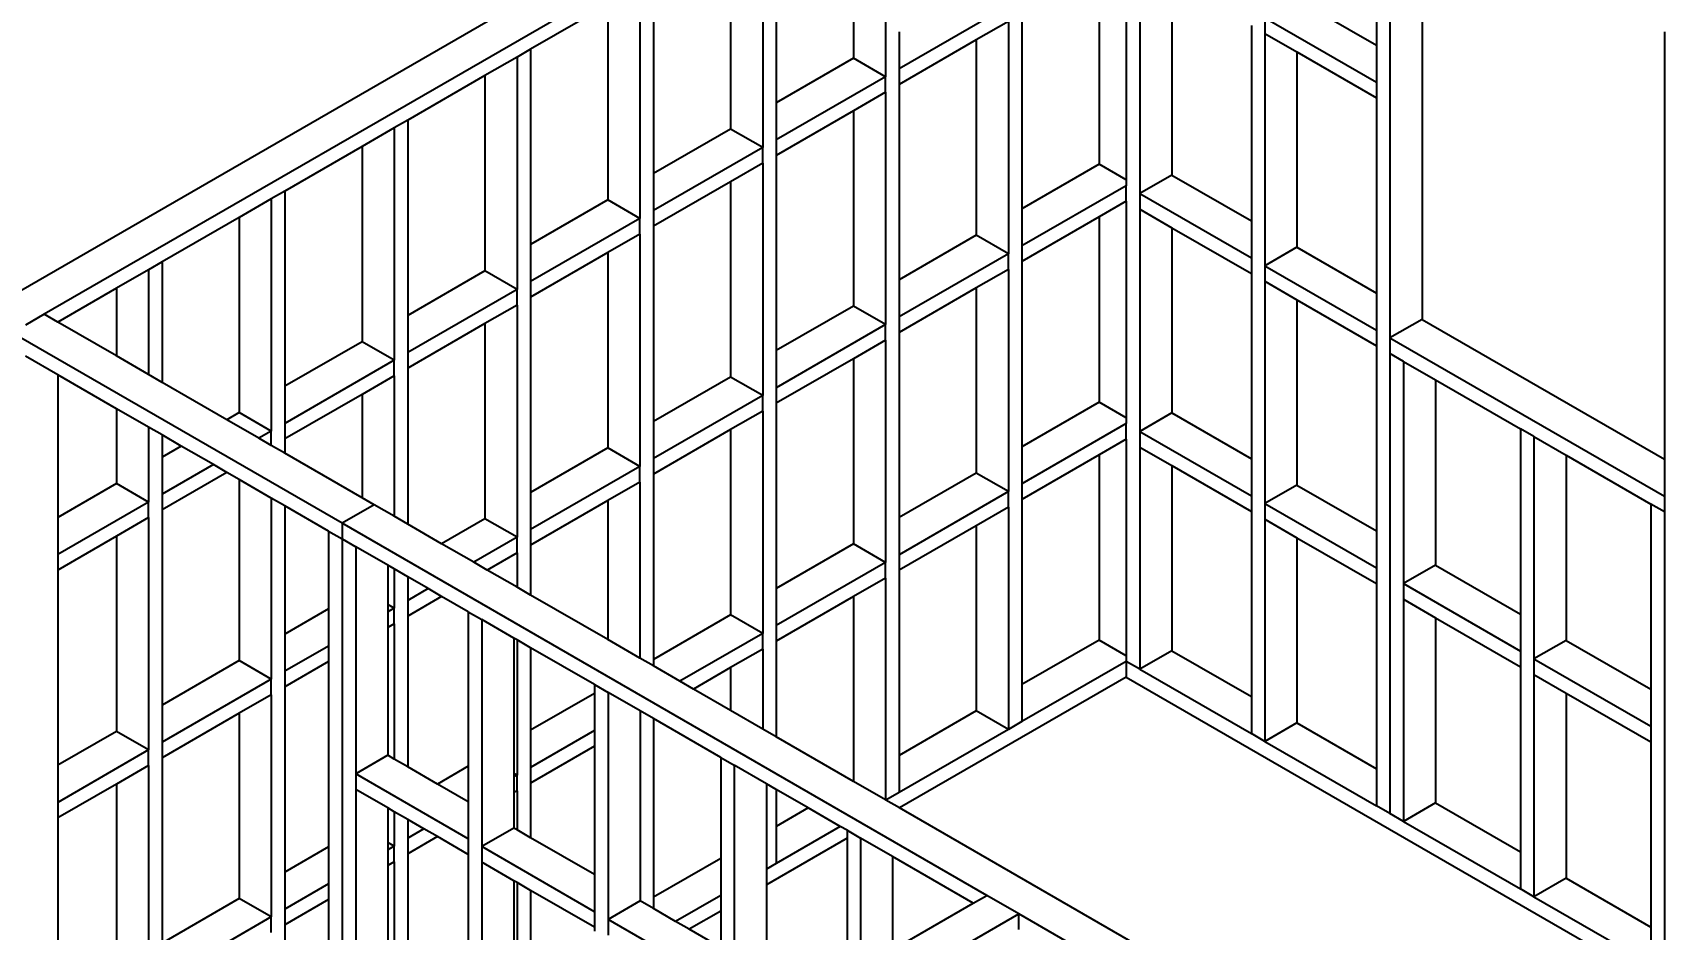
# Model space of a CAD drawing. Header units: millimetres. Extents: x 19458 to 19801, y 4351 to 4752.
# Drawn here: x 19605.784 to 19609.021, y 4523.95 to 4525.73 of the extents above; entities that cross this region are included whole.
import ezdxf

# ---------------------------------------------------------------- set-up
doc = ezdxf.new("R2010")
doc.units = ezdxf.units.MM
doc.layers.add('cotas', color=1, linetype='Continuous')
doc.layers.add('cotas @ 95.9969', color=1, linetype='Continuous')
doc.styles.add('century gothic', font='GOTHIC.TTF')
doc.dimstyles.new('ANOTATIVE 100 SMCONSTRUCCIONES', dxfattribs={"dimscale": 0, "dimtxt": 0.18, "dimasz": 0.15, "dimexe": 0.18, "dimexo": 0.09, "dimgap": 0.1, "dimtad": 1, "dimzin": 0, "dimdsep": 46, "dimtxsty": 'century gothic', "dimblk1": 'FLECHA1', "dimblk2": 'FLECHA1', "dimsah": 1, "dimcen": 0.18, "dimdle": 0.075, "dimclrd": 1, "dimclre": 1, "dimclrt": 2, "dimaunit": 1, "dimadec": 0, "dimazin": 0, "dimtfac": 0.75, "dimtix": 1, "dimtmove": 2, "dimatfit": 3, "dimfxl": 0.09, "dimtvp": 1.5, "dimtfill": 1, "dimtolj": 1, "dimtzin": 0, "dimarcsym": 0})

# ---------------------------------------------------------------- blocks, each defined once
blk = doc.blocks.new('FLECHA1')
at = {"color": 4}
blk.add_line((-0.24618, -0.24808), (0.24808, 0.25), dxfattribs=at)
at = {"color": 1}
blk.add_line((-1, 0), (0.49616, 0), dxfattribs=at)
blk = doc.blocks.new('*D1618')
at = {"layer": 'cotas', "color": 1, "lineweight": -2, "transparency": 16777216}
for p, q in [((19614.326, 4565.2444), (19614.326, 4579.6439)), ((19607.3439, 4550.8448), (19597.0466, 4550.8448)), ((19614.326, 4548.4298), (19614.326, 4550.8448)), ((19606.8941, 4548.4298), (19597.0466, 4548.4298)), ((19614.326, 4534.0303), (19614.326, 4519.6307))]:
    blk.add_line(p, q, dxfattribs=at)
at = {"layer": 'Defpoints', "color": 0, "transparency": 16777216}
for p in [(19614.326, 4550.8448), (19615.9836, 4550.8448), (19615.5339, 4548.4298)]:
    blk.add_point(p, dxfattribs=at)
at = {"layer": 'cotas', "color": 1, "lineweight": -2, "transparency": 16777216, "xscale": 14.39953921474513, "yscale": 14.39953921474513, "zscale": 14.39953921474513}
for p, rotation in [((19614.326, 4550.8448), 270), ((19614.326, 4548.4298), 90)]:
    blk.add_blockref('FLECHA1', p, dxfattribs=dict(at, rotation=rotation))
at = {"layer": 'cotas', "color": 2, "transparency": 16777216, "insert": (19595.7049, 4549.6373), "char_height": 17.27945, "attachment_point": 5, "rotation": 90, "style": 'century gothic', "bg_fill": 3, "box_fill_scale": 1.1, "bg_fill_color": 256, "bg_fill_true_color": 13158600, "bg_fill_transparency": 0}
blk.add_mtext('\\A1;2.42', dxfattribs=at)
blk = doc.blocks.new('ISO GENERAL')
at = {"color": 250}
for p, q in [((2.1128, 3.8721), (-0.0978, 2.5958)), ((2.1128, 3.7986), (-0.0342, 2.5591)), ((1.6352, 3.4919), (1.6352, 3.0308)), ((2.6091, 3.481), (2.6091, 3.0934)), ((1.5716, 3.4551), (1.5716, 3.0675)), ((2.636, 3.4345), (2.636, 2.5123)), ((2.6997, 3.3977), (2.6997, 2.5491)), ((1.3915, 3.3512), (1.3915, 2.8901)), ((1.4183, 3.3667), (1.4183, 2.9791)), ((1.3278, 3.3144), (1.3278, 2.9268)), ((2.1128, 3.2755), (2.1128, 2.8259)), ((2.059, 3.2445), (2.059, 2.8569)), ((2.1396, 3.26), (2.1396, 2.7989)), ((1.1477, 3.2104), (1.1477, 2.7494)), ((1.1746, 3.226), (1.1746, 2.8384)), ((2.2033, 3.2232), (2.2033, 2.8356)), ((1.0841, 3.1737), (0.9309, 3.0852)), ((1.0841, 3.1737), (1.0841, 2.7861)), ((2.4515, 3.1845), (2.6091, 3.0934)), ((1.8789, 3.1715), (1.6621, 3.0463)), ((1.8789, 3.1405), (1.8153, 3.1038)), ((1.8789, 3.1405), (1.8789, 2.6794)), ((1.9058, 3.156), (1.9058, 2.7684)), ((2.3878, 3.1477), (2.3878, 3.1167)), ((2.3878, 3.1477), (2.6091, 3.0199)), ((1.6621, 3.1198), (1.6621, 3.0463)), ((2.361, 3.1322), (2.361, 2.7446)), ((2.3878, 3.1167), (2.4515, 3.0799)), ((2.3878, 3.1167), (2.3878, 2.6556)), ((3.1805, 3.1201), (3.1805, 2.2715)), ((0.9309, 3.0852), (0.904, 3.0697)), ((0.9309, 3.0852), (0.9309, 2.6976)), ((1.8153, 3.1038), (1.6621, 3.0153)), ((1.8153, 3.1038), (1.8153, 2.7162)), ((2.4515, 3.0799), (2.4515, 2.6924)), ((2.4515, 3.0799), (2.6091, 2.9889)), ((2.6091, 3.0934), (2.6091, 3.0199)), ((0.904, 3.0697), (0.8404, 3.033)), ((0.904, 3.0697), (0.904, 2.6086)), ((1.5716, 3.0675), (1.4183, 2.9791)), ((1.6352, 3.0308), (1.5716, 3.0675)), ((1.6621, 3.0463), (1.6621, 3.0153)), ((0.8404, 3.033), (0.6871, 2.9445)), ((0.8404, 3.033), (0.8404, 2.6454)), ((1.6352, 3.0308), (1.4183, 2.9056)), ((1.6352, 2.9998), (1.6352, 3.0308)), ((1.6621, 3.0153), (1.6621, 2.6277)), ((2.6091, 3.0199), (2.6091, 2.9889)), ((1.4183, 2.9791), (1.4183, 2.9056)), ((1.6352, 2.9998), (1.5716, 2.963)), ((1.6352, 2.9998), (1.6352, 2.5387)), ((2.6091, 2.9889), (2.6091, 2.6013)), ((1.5716, 2.963), (1.4183, 2.8746)), ((1.5716, 2.963), (1.5716, 2.5754)), ((0.6603, 2.929), (0.5966, 2.8923)), ((0.6871, 2.9445), (0.6603, 2.929)), ((0.6603, 2.929), (0.6603, 2.4679)), ((0.6871, 2.9445), (0.6871, 2.5569)), ((1.3278, 2.9268), (1.1746, 2.8384)), ((1.3915, 2.8901), (1.3278, 2.9268)), ((0.5966, 2.8923), (0.4434, 2.8038)), ((0.5966, 2.8923), (0.5966, 2.5047)), ((1.3915, 2.8901), (1.1746, 2.7649)), ((1.3915, 2.8591), (1.3915, 2.8901)), ((1.4183, 2.9056), (1.4183, 2.8746)), ((1.3915, 2.8591), (1.3278, 2.8223)), ((1.3915, 2.8591), (1.3915, 2.398)), ((1.4183, 2.8746), (1.4183, 2.487)), ((2.059, 2.8569), (1.9058, 2.7684)), ((2.1128, 2.8259), (2.059, 2.8569)), ((1.1746, 2.8384), (1.1746, 2.7649)), ((1.3278, 2.8223), (1.1746, 2.7339)), ((1.3278, 2.8223), (1.3278, 2.4347)), ((2.1128, 2.8259), (2.1128, 2.8144)), ((2.2033, 2.8356), (2.1396, 2.7989)), ((2.2033, 2.8356), (2.361, 2.7446)), ((0.4165, 2.7883), (0.3529, 2.7515)), ((0.4434, 2.8038), (0.4165, 2.7883)), ((0.4165, 2.7883), (0.4165, 2.3272)), ((0.4434, 2.8038), (0.4434, 2.4162)), ((1.0841, 2.7861), (0.9309, 2.6976)), ((1.1477, 2.7494), (1.0841, 2.7861)), ((2.1128, 2.8144), (1.9058, 2.6949)), ((2.1128, 2.7834), (2.1128, 2.8144)), ((2.1396, 2.7989), (2.1396, 2.7679)), ((2.1396, 2.7989), (2.361, 2.6711)), ((1.1746, 2.7649), (1.1746, 2.7339)), ((1.9058, 2.7684), (1.9058, 2.6949)), ((2.059, 2.7524), (1.9058, 2.6639)), ((2.1128, 2.7834), (2.059, 2.7524)), ((2.059, 2.7524), (2.059, 2.3847)), ((2.1128, 2.7834), (2.1128, 2.3537)), ((2.1396, 2.7679), (2.2033, 2.7311)), ((2.1396, 2.7679), (2.1396, 2.3267)), ((0.3529, 2.7515), (0.1997, 2.6631)), ((0.3529, 2.7515), (0.3529, 2.364)), ((1.1477, 2.7494), (0.9309, 2.6242)), ((1.1477, 2.7183), (1.1477, 2.7494)), ((1.1746, 2.7339), (1.1746, 2.3463)), ((2.2033, 2.7311), (2.2033, 2.3635)), ((2.2033, 2.7311), (2.361, 2.6401)), ((2.361, 2.7446), (2.361, 2.6711)), ((0.9309, 2.6976), (0.9309, 2.6242)), ((1.1477, 2.7183), (1.0841, 2.6816)), ((1.1477, 2.7183), (1.1477, 2.2573)), ((1.8153, 2.7162), (1.6621, 2.6277)), ((1.8789, 2.6794), (1.8153, 2.7162)), ((1.9058, 2.6949), (1.9058, 2.6639)), ((2.4515, 2.6924), (2.3878, 2.6556)), ((2.4515, 2.6924), (2.6091, 2.6013)), ((0.1997, 2.6631), (0.1728, 2.6476)), ((0.1997, 2.6631), (0.1997, 2.4241)), ((1.0841, 2.6816), (0.9309, 2.5931)), ((1.0841, 2.6816), (1.0841, 2.294)), ((1.8789, 2.6794), (1.6621, 2.5542)), ((1.8789, 2.6484), (1.8789, 2.6794)), ((1.9058, 2.6639), (1.9058, 2.2962)), ((2.361, 2.6711), (2.361, 2.6401)), ((2.3878, 2.6556), (2.3878, 2.6246)), ((2.3878, 2.6556), (2.6091, 2.5278)), ((0.1728, 2.6476), (0.1092, 2.6108)), ((0.1728, 2.6476), (0.1728, 2.4396)), ((0.8404, 2.6454), (0.6871, 2.5569)), ((0.904, 2.6086), (0.8404, 2.6454)), ((0.9309, 2.6242), (0.9309, 2.5931)), ((1.6621, 2.6277), (1.6621, 2.5542)), ((1.8789, 2.6484), (1.8153, 2.6116)), ((1.8789, 2.6484), (1.8789, 2.2072)), ((2.361, 2.6401), (2.361, 2.2724)), ((2.3878, 2.6246), (2.4515, 2.5878)), ((2.3878, 2.6246), (2.3878, 2.1834)), ((0.1092, 2.6108), (-0.0073, 2.5436)), ((0.1092, 2.6108), (0.1092, 2.4764)), ((0.904, 2.6086), (0.6871, 2.4834)), ((0.904, 2.5776), (0.904, 2.6086)), ((0.9309, 2.5931), (0.9309, 2.2055)), ((1.8153, 2.6116), (1.6621, 2.5232)), ((1.8153, 2.6116), (1.8153, 2.244)), ((2.6091, 2.6013), (2.6091, 2.5278)), ((-0.0342, 2.5591), (-0.0709, 2.5379)), ((-0.0073, 2.5436), (-0.0342, 2.5591)), ((0.904, 2.5776), (0.8404, 2.5409)), ((0.904, 2.5776), (0.904, 2.1165)), ((1.5716, 2.5754), (1.4183, 2.487)), ((1.6352, 2.5387), (1.5716, 2.5754)), ((2.4515, 2.5878), (2.4515, 2.2202)), ((2.4515, 2.5878), (2.6091, 2.4968)), ((0.1092, 2.4764), (-0.0073, 2.5436)), ((0.6871, 2.5569), (0.6871, 2.4834)), ((0.8404, 2.5409), (0.6871, 2.4524)), ((0.8404, 2.5409), (0.8404, 2.1533)), ((1.6352, 2.5387), (1.4183, 2.4135)), ((1.6352, 2.5077), (1.6352, 2.5387)), ((1.6621, 2.5542), (1.6621, 2.5232)), ((2.6091, 2.5278), (2.6091, 2.4968)), ((2.6997, 2.5491), (2.636, 2.5123)), ((2.6997, 2.5491), (3.1805, 2.2715)), ((0.557, 2.1443), (-0.0978, 2.5224)), ((0.5966, 2.5047), (0.4434, 2.4162)), ((0.6603, 2.4679), (0.5966, 2.5047)), ((1.6352, 2.5077), (1.5716, 2.4709)), ((1.6352, 2.5077), (1.6352, 2.0665)), ((1.6621, 2.5232), (1.6621, 2.1555)), ((2.6091, 2.4968), (2.6091, 2.1291)), ((2.636, 2.5123), (3.1805, 2.198)), ((2.636, 2.5123), (2.636, 2.4813)), ((-0.0073, 2.4391), (-0.0709, 2.4758)), ((0.1728, 2.4396), (0.1092, 2.4764)), ((0.6603, 2.4679), (0.4434, 2.3427)), ((0.6603, 2.4369), (0.6603, 2.4679)), ((0.6871, 2.4834), (0.6871, 2.4524)), ((1.4183, 2.487), (1.4183, 2.4135)), ((1.5716, 2.4709), (1.4183, 2.3825)), ((1.5716, 2.4709), (1.5716, 2.1033)), ((2.6629, 2.4658), (2.636, 2.4813)), ((2.636, 2.4813), (2.636, 1.568)), ((2.6629, 2.4658), (2.6629, 2.0246)), ((2.6629, 2.4658), (2.7265, 2.429)), ((-0.0073, 2.4391), (-0.0073, 2.156)), ((0.1092, 2.3718), (-0.0073, 2.4391)), ((0.1997, 2.4241), (0.1728, 2.4396)), ((0.6603, 2.4369), (0.5966, 2.4002)), ((0.6603, 2.4369), (0.6603, 2.1582)), ((0.6871, 2.4524), (0.6871, 2.1427)), ((1.3278, 2.4347), (1.1746, 2.3463)), ((1.3915, 2.398), (1.3278, 2.4347)), ((2.7265, 2.429), (2.7265, 2.0614)), ((2.7265, 2.429), (2.8948, 2.3319)), ((0.3284, 2.3498), (0.1997, 2.4241)), ((0.4434, 2.4162), (0.4434, 2.3427)), ((0.5966, 2.4002), (0.4434, 2.3117)), ((0.5966, 2.4002), (0.5966, 2.1949)), ((1.3915, 2.398), (1.1746, 2.2728)), ((1.3915, 2.367), (1.3915, 2.398)), ((1.4183, 2.4135), (1.4183, 2.3825)), ((0.1092, 2.3718), (0.1092, 2.2232)), ((0.1728, 2.3351), (0.1092, 2.3718)), ((0.3529, 2.364), (0.3284, 2.3498)), ((0.4165, 2.3272), (0.3529, 2.364)), ((1.3915, 2.367), (1.3278, 2.3302)), ((1.3915, 2.367), (1.3915, 1.9258)), ((1.4183, 2.3825), (1.4183, 2.0148)), ((2.059, 2.3847), (1.9058, 2.2962)), ((2.1128, 2.3537), (2.059, 2.3847)), ((2.2033, 2.3635), (2.1396, 2.3267)), ((2.2033, 2.3635), (2.361, 2.2724)), ((0.1728, 2.3351), (0.1728, 2.1865)), ((0.1997, 2.3196), (0.1728, 2.3351)), ((0.392, 2.3131), (0.3284, 2.3498)), ((0.4434, 2.3427), (0.4434, 2.3117)), ((1.1746, 2.3463), (1.1746, 2.2728)), ((2.1128, 2.3422), (1.9058, 2.2228)), ((2.1128, 2.3537), (2.1128, 2.3422)), ((2.1128, 2.3112), (2.1128, 2.3422)), ((2.9217, 2.3164), (2.8948, 2.3319)), ((2.8948, 2.3319), (2.8948, 1.9642)), ((0.2379, 2.2975), (0.1997, 2.3196)), ((0.1997, 2.3196), (0.1997, 2.2755)), ((0.4165, 2.3272), (0.392, 2.3131)), ((0.4165, 2.2989), (0.392, 2.3131)), ((0.4165, 2.2989), (0.4165, 2.3272)), ((0.4434, 2.2834), (0.4165, 2.2989)), ((0.4434, 2.3117), (0.4434, 2.2834)), ((1.3278, 2.3302), (1.1746, 2.2417)), ((1.3278, 2.3302), (1.3278, 1.9625)), ((2.1128, 2.3112), (2.059, 2.2802)), ((2.1128, 2.3112), (2.1128, 1.8815)), ((2.1396, 2.3267), (2.1396, 2.2957)), ((2.1396, 2.3267), (2.361, 2.1989)), ((2.9217, 2.3164), (2.9217, 1.8752)), ((2.9217, 2.3164), (2.9853, 2.2796)), ((0.2379, 2.2975), (0.1997, 2.2755)), ((0.1997, 2.2755), (0.1997, 2.202)), ((0.3015, 2.2608), (0.2379, 2.2975)), ((0.5966, 2.1949), (0.4434, 2.2834)), ((1.0841, 2.294), (0.9309, 2.2055)), ((1.1477, 2.2573), (1.0841, 2.294)), ((1.1746, 2.2728), (1.1746, 2.2417)), ((1.9058, 2.2962), (1.9058, 2.2228)), ((2.059, 2.2802), (1.9058, 2.1917)), ((2.059, 2.2802), (2.059, 1.9125)), ((2.1396, 2.2957), (2.1396, 1.8545)), ((2.1396, 2.2957), (2.2033, 2.259)), ((2.361, 2.2724), (2.361, 2.1989)), ((2.9853, 2.2796), (2.9853, 1.9119)), ((2.9853, 2.2796), (3.1536, 2.1825)), ((3.1805, 2.2715), (3.1805, 2.198)), ((0.3015, 2.2608), (0.1997, 2.202)), ((0.3284, 2.2453), (0.1997, 2.171)), ((0.3284, 2.2453), (0.3015, 2.2608)), ((0.3529, 2.2311), (0.3284, 2.2453)), ((1.1477, 2.2573), (0.9309, 2.1321)), ((1.1477, 2.2262), (1.1477, 2.2573)), ((1.1746, 2.2417), (1.1746, 1.8741)), ((1.8153, 2.244), (1.6621, 2.1555)), ((1.8789, 2.2072), (1.8153, 2.244)), ((2.2033, 2.259), (2.2033, 1.8913)), ((2.2033, 2.259), (2.361, 2.1679)), ((0.1092, 2.2232), (-0.0073, 2.156)), ((0.1728, 2.1865), (0.1092, 2.2232)), ((0.1997, 2.202), (0.1997, 2.171)), ((0.3529, 2.2311), (0.3529, 1.8718)), ((0.4165, 2.1944), (0.3529, 2.2311)), ((0.9309, 2.2055), (0.9309, 2.1321)), ((1.1477, 2.2262), (1.0841, 2.1895)), ((1.1477, 2.2262), (1.1477, 1.8767)), ((1.8789, 2.2072), (1.6621, 2.082)), ((1.8789, 2.1762), (1.8789, 2.2072)), ((1.9058, 2.2228), (1.9058, 2.1917)), ((2.4515, 2.2202), (2.3878, 2.1834)), ((2.4515, 2.2202), (2.6091, 2.1291)), ((0.1728, 2.1865), (-0.0073, 2.0825)), ((0.1728, 2.1555), (0.1728, 2.1865)), ((0.1997, 2.171), (0.1997, 1.7834)), ((0.4434, 2.1789), (0.4165, 2.1944)), ((0.4165, 2.1944), (0.4165, 1.8351)), ((0.5301, 2.1288), (0.4434, 2.1789)), ((0.4434, 2.1789), (0.4434, 1.9241)), ((0.6206, 2.1811), (0.557, 2.1443)), ((0.6206, 2.1811), (0.5966, 2.1949)), ((0.6603, 2.1582), (0.6206, 2.1811)), ((1.0841, 2.1895), (0.9309, 2.101)), ((1.0841, 2.1895), (1.0841, 1.9135)), ((1.8789, 2.1762), (1.8153, 2.1395)), ((1.8789, 2.1762), (1.8789, 1.7351)), ((1.9058, 2.1917), (1.9058, 1.8241)), ((2.361, 2.1989), (2.361, 2.1679)), ((2.3878, 2.1834), (2.3878, 2.1524)), ((2.3878, 2.1834), (2.6091, 2.0557)), ((3.1805, 2.1669), (3.1536, 2.1825)), ((3.1536, 2.1825), (3.1536, 1.8148)), ((3.1805, 2.198), (3.1805, 2.1669)), ((-0.0073, 2.156), (-0.0073, 2.0825)), ((0.1728, 2.1555), (0.1092, 2.1187)), ((0.1728, 2.1555), (0.1728, 1.6944)), ((0.557, 2.1443), (0.557, 2.1133)), ((1.8361, 1.4058), (0.557, 2.1443)), ((0.6871, 2.1427), (0.6603, 2.1582)), ((0.7545, 2.1037), (0.6871, 2.1427)), ((0.8404, 2.1533), (0.7545, 2.1037)), ((0.904, 2.1165), (0.8404, 2.1533)), ((1.6621, 2.1555), (1.6621, 2.082)), ((1.8153, 2.1395), (1.6621, 2.051)), ((1.8153, 2.1395), (1.8153, 1.7718)), ((2.361, 2.1679), (2.361, 1.8003)), ((2.3878, 2.1524), (2.3878, 1.7113)), ((2.3878, 2.1524), (2.4515, 2.1157)), ((3.1805, 2.1669), (3.1805, 1.3042)), ((0.1092, 2.1187), (-0.0073, 2.0515)), ((0.1092, 2.1187), (0.1092, 1.7311)), ((0.5301, 2.1288), (0.557, 2.1133)), ((0.5301, 2.1288), (0.5301, 1.9742)), ((0.557, 2.1133), (0.5839, 2.0978)), ((0.557, 2.1133), (0.557, 0.6673)), ((0.904, 2.1165), (0.8182, 2.067)), ((0.904, 2.0855), (0.904, 2.1165)), ((0.9309, 2.1321), (0.9309, 2.101)), ((2.4515, 2.1157), (2.4515, 1.748)), ((2.4515, 2.1157), (2.6091, 2.0246)), ((2.6091, 2.1291), (2.6091, 2.0557)), ((-0.0073, 2.0825), (-0.0073, 2.0515)), ((0.5839, 2.0978), (0.5839, 1.6471)), ((0.6475, 2.061), (0.5839, 2.0978)), ((0.8182, 2.067), (0.7545, 2.1037)), ((0.904, 2.0855), (0.8451, 2.0515)), ((0.904, 2.0855), (0.904, 2.0175)), ((0.9309, 2.101), (0.9309, 2.0019)), ((1.5716, 2.1033), (1.4183, 2.0148)), ((1.6352, 2.0665), (1.5716, 2.1033)), ((1.6621, 2.082), (1.6621, 2.051)), ((-0.0073, 2.0515), (-0.0073, 1.6639)), ((0.6475, 2.061), (0.6475, 1.9832)), ((0.6603, 2.0537), (0.6475, 2.061)), ((0.6603, 2.0537), (0.6603, 1.9758)), ((0.6871, 2.0382), (0.6603, 2.0537)), ((0.8451, 2.0515), (0.8182, 2.067)), ((0.904, 2.0175), (0.8451, 2.0515)), ((1.6352, 2.0665), (1.4183, 1.9413)), ((1.6352, 2.0355), (1.6352, 2.0665)), ((1.6621, 2.051), (1.6621, 1.6833)), ((2.6091, 2.0557), (2.6091, 2.0246)), ((2.7265, 2.0614), (2.6629, 2.0246)), ((2.7265, 2.0614), (2.8948, 1.9642)), ((0.6871, 2.0382), (0.6871, 1.9913)), ((0.7277, 2.0147), (0.6871, 2.0382)), ((0.7277, 2.0147), (0.6871, 1.9913)), ((0.7545, 1.9992), (0.7277, 2.0147)), ((0.9309, 2.0019), (0.904, 2.0175)), ((1.4183, 2.0148), (1.4183, 1.9413)), ((1.6352, 2.0355), (1.5716, 1.9987)), ((1.6352, 2.0355), (1.6352, 1.5953)), ((2.6091, 2.0246), (2.6091, 1.657)), ((2.6629, 2.0246), (2.8948, 1.8907)), ((2.6629, 2.0246), (2.6629, 1.9936)), ((0.6603, 1.9758), (0.6475, 1.9832)), ((0.6475, 1.9832), (0.6475, 1.9684)), ((0.6603, 1.9758), (0.6475, 1.9684)), ((0.6603, 1.9448), (0.6603, 1.9758)), ((0.7545, 1.9992), (0.6871, 1.9603)), ((0.6871, 1.9913), (0.6871, 1.9603)), ((0.8074, 1.9687), (0.7545, 1.9992)), ((1.0841, 1.9135), (0.9309, 2.0019)), ((1.5716, 1.9987), (1.4183, 1.9103)), ((1.5716, 1.9987), (1.5716, 1.632)), ((2.6629, 1.9936), (2.7265, 1.9569)), ((2.6629, 1.9936), (2.6629, 1.5524)), ((0.5301, 1.9742), (0.4434, 1.9241)), ((0.5301, 1.9742), (0.5301, 1.9007)), ((0.6475, 1.9684), (0.6475, 1.9374)), ((0.6603, 1.9448), (0.6475, 1.9374)), ((0.6603, 1.9448), (0.6603, 1.6764)), ((0.6871, 1.9603), (0.6871, 1.6609)), ((0.8074, 1.9687), (0.8343, 1.9532)), ((0.8074, 1.9687), (0.8074, 1.6621)), ((0.8343, 1.9532), (0.8343, 1.5025)), ((0.898, 1.9164), (0.8343, 1.9532)), ((1.3278, 1.9625), (1.1746, 1.8741)), ((1.3915, 1.9258), (1.3278, 1.9625)), ((2.7265, 1.9569), (2.7265, 1.5892)), ((2.7265, 1.9569), (2.8948, 1.8597)), ((2.8948, 1.9642), (2.8948, 1.8907)), ((0.4434, 1.9241), (0.4434, 1.8506)), ((0.6475, 1.9374), (0.6475, 1.6838)), ((0.898, 1.9164), (0.898, 1.6479)), ((0.904, 1.9129), (0.898, 1.9164)), ((0.904, 1.9129), (0.904, 1.6444)), ((0.9309, 1.8974), (0.904, 1.9129)), ((1.1477, 1.8767), (1.0841, 1.9135)), ((1.3915, 1.9258), (1.2271, 1.8309)), ((1.3915, 1.8948), (1.3915, 1.9258)), ((1.4183, 1.9413), (1.4183, 1.9103)), ((1.4183, 1.9103), (1.4183, 1.7205)), ((2.059, 1.9125), (1.9058, 1.8241)), ((2.1128, 1.8815), (2.059, 1.9125)), ((2.9853, 1.9119), (2.9217, 1.8752)), ((2.9853, 1.9119), (3.1536, 1.8148)), ((0.5301, 1.9007), (0.4434, 1.8506)), ((0.5301, 1.9007), (0.5301, 1.8697)), ((0.9309, 1.8974), (0.9309, 1.7334)), ((1.0579, 1.8241), (0.9309, 1.8974)), ((1.3915, 1.8948), (1.3278, 1.858)), ((1.3915, 1.8948), (1.3915, 1.736)), ((2.1128, 1.8815), (2.1128, 1.8701)), ((2.2033, 1.8913), (2.1396, 1.8545)), ((2.2033, 1.8913), (2.361, 1.8003)), ((2.8948, 1.8907), (2.8948, 1.8597)), ((0.3529, 1.8718), (0.1997, 1.7834)), ((0.4165, 1.8351), (0.3529, 1.8718)), ((0.5301, 1.8697), (0.4434, 1.8196)), ((0.4434, 1.8506), (0.4434, 1.8196)), ((0.5301, 1.8697), (0.5301, 1.502)), ((1.1746, 1.8612), (1.1477, 1.8767)), ((1.1746, 1.8741), (1.1746, 1.8612)), ((1.2271, 1.8309), (1.1746, 1.8612)), ((1.3278, 1.858), (1.254, 1.8154)), ((1.3278, 1.858), (1.3278, 1.7728)), ((2.1128, 1.8701), (1.9058, 1.7506)), ((2.1128, 1.8701), (2.1128, 1.839)), ((2.1396, 1.8545), (2.1128, 1.8701)), ((2.1396, 1.8545), (2.361, 1.7268)), ((2.8948, 1.8597), (2.8948, 1.492)), ((2.9217, 1.8752), (3.1536, 1.7413)), ((2.9217, 1.8752), (2.9217, 1.8442)), ((0.4165, 1.8351), (0.1997, 1.7099)), ((0.4165, 1.8041), (0.4165, 1.8351)), ((0.4434, 1.8196), (0.4434, 1.4519)), ((1.0579, 1.8241), (1.0848, 1.8086)), ((1.0579, 1.8241), (1.0579, 1.8067)), ((1.254, 1.8154), (1.2271, 1.8309)), ((1.3278, 1.7728), (1.254, 1.8154)), ((2.1128, 1.839), (1.6629, 1.5793)), ((1.9058, 1.8241), (1.9058, 1.7506)), ((2.1128, 1.839), (3.1098, 1.2634)), ((2.9217, 1.8442), (2.9217, 1.403)), ((2.9217, 1.8442), (2.9853, 1.8074)), ((3.1536, 1.8148), (3.1536, 1.7413)), ((0.1997, 1.7834), (0.1997, 1.7099)), ((0.4165, 1.8041), (0.3529, 1.7673)), ((0.4165, 1.8041), (0.4165, 1.3629)), ((1.0579, 1.8067), (0.9309, 1.7334)), ((1.0579, 1.8067), (1.0579, 1.7332)), ((1.0848, 1.8086), (1.0848, 1.3579)), ((1.1484, 1.7718), (1.0848, 1.8086)), ((2.361, 1.8003), (2.361, 1.7268)), ((2.9853, 1.8074), (2.9853, 1.4398)), ((2.9853, 1.8074), (3.1536, 1.7103)), ((0.3529, 1.7673), (0.1997, 1.6789)), ((0.3529, 1.7673), (0.3529, 1.3997)), ((1.1484, 1.7718), (1.1484, 1.3946)), ((1.1746, 1.7567), (1.1484, 1.7718)), ((1.1746, 1.7567), (1.1746, 1.4019)), ((1.3084, 1.6795), (1.1746, 1.7567)), ((1.3915, 1.736), (1.3278, 1.7728)), ((1.8153, 1.7718), (1.6621, 1.6833)), ((1.8789, 1.7351), (1.8153, 1.7718)), ((1.9058, 1.7506), (1.8789, 1.7351)), ((0.1092, 1.7311), (-0.0073, 1.6639)), ((0.1728, 1.6944), (0.1092, 1.7311)), ((0.9309, 1.7334), (0.9309, 1.6599)), ((1.0579, 1.7332), (0.9309, 1.6599)), ((1.0579, 1.7332), (1.0579, 1.7022)), ((1.4183, 1.7205), (1.3915, 1.736)), ((1.5716, 1.632), (1.4183, 1.7205)), ((1.8789, 1.7351), (1.6621, 1.6099)), ((2.3878, 1.7113), (2.361, 1.7268)), ((2.4515, 1.748), (2.3878, 1.7113)), ((2.4515, 1.748), (2.6091, 1.657)), ((3.1536, 1.7413), (3.1536, 1.7103)), ((0.1728, 1.6944), (-0.0073, 1.5904)), ((0.1728, 1.6634), (0.1728, 1.6944)), ((0.1997, 1.7099), (0.1997, 1.6789)), ((0.6475, 1.6838), (0.5839, 1.6471)), ((0.6603, 1.6764), (0.6475, 1.6838)), ((1.0579, 1.7022), (0.9309, 1.6288)), ((1.0579, 1.7022), (1.0579, 1.4469)), ((2.3878, 1.7113), (2.6091, 1.5835)), ((3.1536, 1.7103), (3.1536, 1.3426)), ((-0.0073, 1.6639), (-0.0073, 1.5904)), ((0.1728, 1.6634), (0.1092, 1.6266)), ((0.1728, 1.6634), (0.1728, 1.2222)), ((0.1997, 1.6789), (0.1997, 1.3112)), ((0.6871, 1.6609), (0.6603, 1.6764)), ((0.7463, 1.6268), (0.6871, 1.6609)), ((0.8074, 1.6621), (0.7463, 1.6268)), ((0.8074, 1.6621), (0.8074, 1.5915)), ((0.9309, 1.6599), (0.9309, 1.6288)), ((1.3084, 1.6795), (1.3352, 1.664)), ((1.3084, 1.6795), (1.3084, 1.4791)), ((1.3352, 1.664), (1.3352, 1.2133)), ((1.3989, 1.6272), (1.3352, 1.664)), ((1.6621, 1.6833), (1.6621, 1.6099)), ((2.6091, 1.657), (2.6091, 1.5835)), ((0.1092, 1.6266), (-0.0073, 1.5594)), ((0.1092, 1.6266), (0.1092, 1.2589)), ((0.8074, 1.518), (0.5839, 1.6471)), ((0.5839, 1.6471), (0.5839, 1.616)), ((0.8074, 1.5915), (0.7463, 1.6268)), ((0.904, 1.6444), (0.898, 1.6479)), ((0.898, 1.6479), (0.898, 1.6409)), ((0.904, 1.6444), (0.898, 1.6409)), ((0.898, 1.6409), (0.898, 1.6098)), ((0.904, 1.6133), (0.904, 1.6444)), ((0.9309, 1.6288), (0.9309, 1.5202)), ((1.3989, 1.6272), (1.3989, 1.4579)), ((1.4183, 1.616), (1.3989, 1.6272)), ((1.6352, 1.5953), (1.5716, 1.632)), ((-0.0073, 1.5904), (-0.0073, 1.5594)), ((0.6475, 1.5793), (0.5839, 1.616)), ((0.5839, 1.616), (0.5839, 1.1446)), ((0.8074, 1.5915), (0.8074, 1.518)), ((0.904, 1.6133), (0.898, 1.6098)), ((0.898, 1.6098), (0.898, 1.5392)), ((0.904, 1.6133), (0.904, 1.5357)), ((1.4183, 1.616), (1.4183, 1.5426)), ((1.4819, 1.5793), (1.4183, 1.616)), ((1.636, 1.5948), (1.6352, 1.5953)), ((1.6621, 1.6099), (1.636, 1.5948)), ((1.6629, 1.5793), (1.636, 1.5948)), ((2.7265, 1.5892), (2.6629, 1.5524)), ((2.7265, 1.5892), (2.8948, 1.492)), ((-0.0073, 1.5594), (-0.0073, 1.1917)), ((0.6475, 1.5793), (0.6475, 1.511)), ((0.6603, 1.5719), (0.6475, 1.5793)), ((0.6603, 1.5719), (0.6603, 1.5036)), ((0.6871, 1.5564), (0.6603, 1.5719)), ((0.6871, 1.5564), (0.6871, 1.5192)), ((0.7194, 1.5378), (0.6871, 1.5564)), ((1.4819, 1.5793), (1.4183, 1.5426)), ((1.5455, 1.5426), (1.4819, 1.5793)), ((2.6599, 1.0037), (1.6629, 1.5793)), ((2.636, 1.568), (2.6091, 1.5835)), ((2.6629, 1.5524), (2.636, 1.568)), ((0.7194, 1.5378), (0.6871, 1.5192)), ((0.7463, 1.5223), (0.6871, 1.4881)), ((0.7463, 1.5223), (0.7194, 1.5378)), ((0.8074, 1.487), (0.7463, 1.5223)), ((0.898, 1.5392), (0.8343, 1.5025)), ((0.904, 1.5357), (0.898, 1.5392)), ((0.9309, 1.5202), (0.904, 1.5357)), ((1.4183, 1.5426), (1.4183, 1.4691)), ((1.5455, 1.5426), (1.4183, 1.4691)), ((1.5588, 1.5349), (1.5455, 1.5426)), ((1.5588, 1.5349), (1.5857, 1.5194)), ((1.5588, 1.5349), (1.5588, 1.5192)), ((2.6629, 1.5524), (2.8948, 1.4185)), ((0.5301, 1.502), (0.4434, 1.4519)), ((0.5301, 1.502), (0.5301, 1.4285)), ((0.6603, 1.5036), (0.6475, 1.511)), ((0.6475, 1.511), (0.6475, 1.4963)), ((0.6603, 1.5036), (0.6475, 1.4963)), ((0.6475, 1.4963), (0.6475, 1.4652)), ((0.6603, 1.4726), (0.6603, 1.5036)), ((0.6871, 1.5192), (0.6871, 1.4881)), ((0.8074, 1.518), (0.8074, 1.487)), ((1.0579, 1.3734), (0.8343, 1.5025)), ((0.8343, 1.5025), (0.8343, 1.4714)), ((1.0579, 1.4469), (0.9309, 1.5202)), ((1.5588, 1.5192), (1.3989, 1.4269)), ((1.5588, 1.5192), (1.5588, 1.2457)), ((1.5857, 1.5194), (1.5857, 1.2612)), ((1.6493, 1.4826), (1.5857, 1.5194)), ((2.8948, 1.492), (2.8948, 1.4185)), ((0.6603, 1.4726), (0.6475, 1.4652)), ((0.6475, 1.4652), (0.6475, 1.1813)), ((0.6603, 1.4726), (0.6603, 1.174)), ((0.6871, 1.4881), (0.6871, 1.1585)), ((0.8074, 1.487), (0.8074, 1.1899)), ((0.898, 1.4347), (0.8343, 1.4714)), ((0.8343, 1.4714), (0.8343, 1)), ((1.3084, 1.4791), (1.1746, 1.4019)), ((1.3084, 1.4791), (1.3084, 1.4056)), ((1.4183, 1.4691), (1.3989, 1.4579)), ((1.3989, 1.4579), (1.3989, 1.4269)), ((1.6493, 1.4826), (1.6493, 1.2979)), ((1.8093, 1.3903), (1.6493, 1.4826)), ((0.4434, 1.4519), (0.4434, 1.3784)), ((0.5301, 1.4285), (0.4434, 1.3784)), ((0.5301, 1.4285), (0.5301, 1.3975)), ((0.898, 1.4347), (0.898, 1.1757)), ((0.904, 1.4312), (0.898, 1.4347)), ((0.904, 1.4312), (0.904, 1.1722)), ((0.9309, 1.4157), (0.904, 1.4312)), ((1.0579, 1.4469), (1.0579, 1.3734)), ((1.3989, 1.4269), (1.3989, 1.25)), ((2.9853, 1.4398), (2.9217, 1.403)), ((2.9853, 1.4398), (3.1536, 1.3426)), ((0.3529, 1.3997), (0.1997, 1.3112)), ((0.4165, 1.3629), (0.3529, 1.3997)), ((0.5301, 1.3975), (0.4434, 1.3474)), ((0.5301, 1.3975), (0.5301, 1.0298)), ((0.9309, 1.4157), (0.9309, 1.2612)), ((1.0579, 1.3424), (0.9309, 1.4157)), ((1.1484, 1.3946), (1.0848, 1.3579)), ((1.1746, 1.3795), (1.1484, 1.3946)), ((1.1746, 1.4019), (1.1746, 1.3795)), ((1.3084, 1.4056), (1.2188, 1.354)), ((1.3084, 1.4056), (1.3084, 1.3746)), ((1.8093, 1.3903), (1.8361, 1.4058)), ((1.8998, 1.3691), (1.8361, 1.4058)), ((2.9217, 1.403), (2.8948, 1.4185)), ((2.9217, 1.403), (3.1366, 1.2789)), ((0.4165, 1.3629), (0.1997, 1.2377)), ((0.4165, 1.3319), (0.4165, 1.3629)), ((0.4434, 1.3784), (0.4434, 1.3474)), ((1.0579, 1.3734), (1.0579, 1.3424)), ((1.1672, 0.9461), (1.8998, 1.3691)), ((1.2188, 1.354), (1.1746, 1.3795)), ((1.3084, 1.3746), (1.2457, 1.3384)), ((1.3084, 1.3746), (1.3084, 1.3023)), ((1.6493, 1.2979), (1.8093, 1.3903)), ((1.8998, 1.338), (1.8998, 1.3691)), ((2.5963, 0.9669), (1.8998, 1.3691)), ((0.4434, 1.3474), (0.4434, 0.9797)), ((1.0579, 1.3424), (1.0579, 1.3345)), ((1.3084, 1.2288), (1.0848, 1.3579)), ((1.0848, 1.3579), (1.0848, 1.3268)), ((1.2457, 1.3384), (1.2188, 1.354)), ((1.3084, 1.3023), (1.2457, 1.3384)), ((3.1536, 1.3426), (3.1536, 1.2887))]:
    blk.add_line(p, q, dxfattribs=at)
blk = doc.blocks.new('*U1729')
at = {"layer": 'cotas @ 95.9969'}
dim = blk.add_linear_dim(base=(19614.3260382735, 4550.8448237801), p1=(19615.5338597089, 4548.4298237801), p2=(19615.9836080801, 4550.8448237801), angle=90, dimstyle='ANOTATIVE 100 SMCONSTRUCCIONES', override={"dimscale": 95.996928, "dimtix": 1, "dimtofl": 1, "dimtmove": 1, "dimatfit": 1}, dxfattribs=at)
dim.commit()
dim.dimension.update_dxf_attribs({"geometry": '*D1618', "text_midpoint": (19595.7048530502, 4549.6373237801)})

msp = doc.modelspace()

# ---------------------------------------------------------------- block references
at = {"layer": 'cotas'}
msp.add_blockref('*U1729', (0, 0), dxfattribs=at)

# ---------------------------------------------------------------- next in the draw order: block references
at = {"color": 2}
msp.add_blockref('ISO GENERAL', (19605.8409, 4522.6118), dxfattribs=at)

doc.saveas('drawing.dxf')
